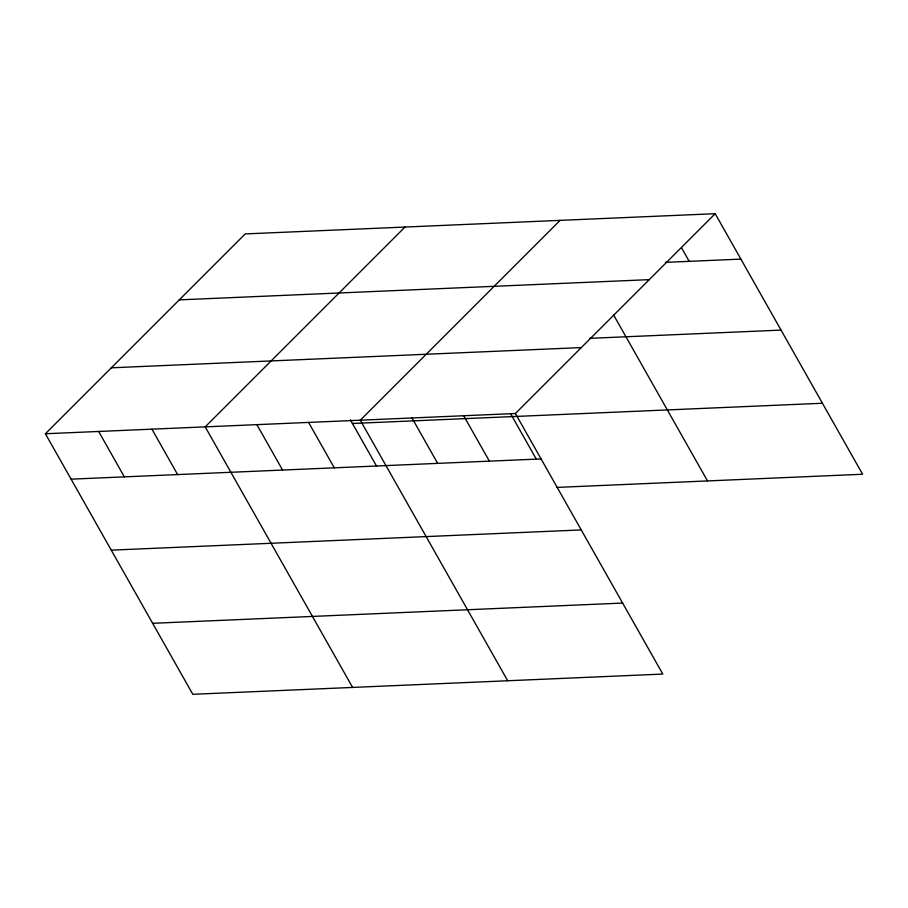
<?xml version="1.0" encoding="UTF-8"?>
<svg xmlns="http://www.w3.org/2000/svg" width="908" height="908" viewBox="0 0 908 908"><rect width="100%" height="100%" fill="white"/><g stroke="black" fill="none" stroke-linecap="round" stroke-linejoin="round"><path stroke-width="1.36" d="M45.4 433.752L515.381 413.515L662.795 674.077L192.814 694.302L45.4 433.752L245.205 233.923L715.186 213.698L862.6 474.248L556.604 487.426M405.002 227.045L205.197 426.874L352.61 687.424M560.088 220.372L360.283 420.2L507.697 680.75M515.381 413.515L715.186 213.698M665.428 262.355L740.883 259.109M179.273 299.867L649.254 279.641M589.621 338.344L781.05 330.103M111.332 367.808L581.313 347.582M352.452 423.48L822.432 403.254M71.085 479.163L541.077 458.926M111.264 550.157L581.245 529.92M152.646 623.308L622.627 603.071M681.545 247.827L689.183 261.334M613.49 314.747L707.502 480.922M510.864 414.161L536.48 459.448M463.682 415.75L489.378 461.151M411.982 417.975L437.679 463.375M350.375 419.825L376.684 466.326M308.595 422.424L334.28 467.824M256.896 424.649L282.581 470.06M151.931 429.166L177.616 474.578M98.666 431.459L124.351 476.87"/></g></svg>
